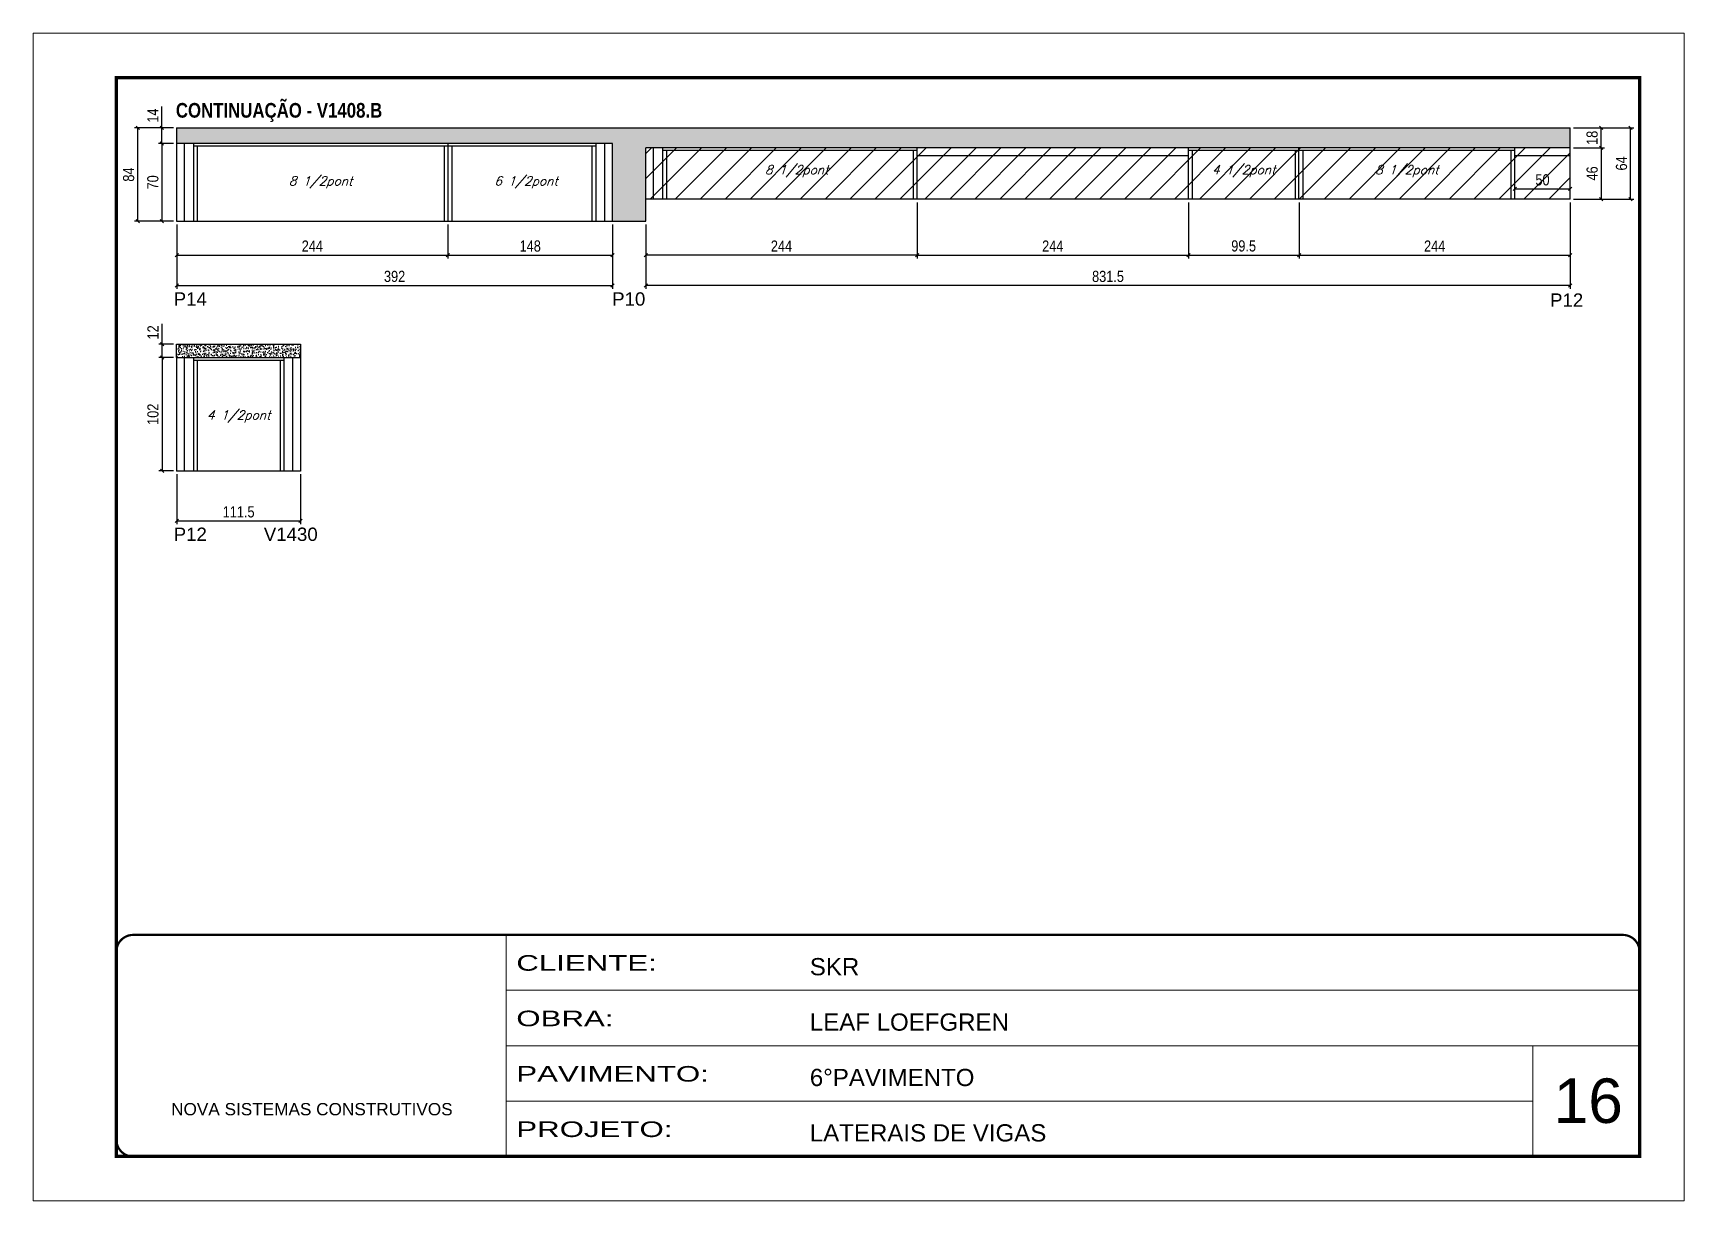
# Model space of a CAD drawing. Extents: x 3309 to 9563, y -2522 to 14608.
# Drawn here: x 8078 to 9563, y 10112 to 11162 of the extents above; entities that cross this region are included whole.
import ezdxf

# ---------------------------------------------------------------- set-up
doc = ezdxf.new("R2010")
doc.units = 0
doc.linetypes.add('CONTINUO', pattern=[0])
doc.linetypes.add('DASHED', pattern=[0.75, 0.5, -0.25])
for name, color, linetype in [('5', 5, 'Continuous'), ('COTA', 241, 'Continuous'), ('NOMENCLATURA', 7, 'Continuous'), ('Painéis', 200, 'Continuous'), ('SARR_2.2x7', 40, 'Continuous'), ('SARR_3.5x7', 81, 'Continuous'), ('texto', 7, 'Continuous')]:
    doc.layers.add(name, color=color, linetype=linetype)
for name, color, linetype, lineweight in [('CARIMBO', 255, 'Continuous', 9), ('Folhas', 255, 'Continuous', 9), ('Hachura', 251, 'Continuous', 9), ('SARRAFO DE PRESSAO', 251, 'DASHED', 9)]:
    doc.layers.add(name, color=color, linetype=linetype, lineweight=lineweight)
doc.styles.add('ARIAL', font='arial.ttf')
doc.styles.add('COTA TECNICA', font='techl___.ttf', dxfattribs={"height": 10})
doc.styles.add('Romans', font='romans.shx')
doc.styles.get("Standard").update_dxf_attribs({"font": 'arial.ttf'})
doc.styles.add('TECNICA', font='techb___.ttf', dxfattribs={"height": 10})
doc.styles.add('Tecnologia', font='')
doc.styles.get('Tecnologia').set_extended_font_data('Forgotten Futurist')
doc.dimstyles.new('PAINEL', dxfattribs={"dimtxt": 10, "dimasz": 3, "dimexe": 3, "dimexo": 3, "dimgap": 3, "dimtad": 1, "dimdec": 1, "dimzin": 12, "dimdsep": 46, "dimtxsty": 'COTA TECNICA', "dimblk1": 'OBLIQUE', "dimblk2": 'OBLIQUE', "dimsah": 1, "dimcen": 0.9, "dimclrd": 4, "dimclre": 4, "dimclrt": 240, "dimadec": 1, "dimazin": 3, "dimtfac": 1, "dimtdec": 1, "dimtmove": 0, "dimatfit": 3, "dimfxl": 1, "dimtolj": 1, "dimtzin": 12, "dimarcsym": 0})

# ---------------------------------------------------------------- blocks, each defined once
blk = doc.blocks.new('9999999999')
at = {"color": 30, "linetype": 'CONTINUO'}
for p, q in [((98564.6, 34230.2), (98564.6, 34429.4)), ((98564.6, 34379.6), (99584, 34379.6)), ((98564.6, 34329.8), (99488, 34329.8)), ((99584, 34329.8), (99488, 34329.8)), ((99488, 34329.8), (99488, 34230.2)), ((98564.6, 34280), (99488, 34280))]:
    blk.add_line(p, q, dxfattribs=at)
at = {"color": 30, "linetype": 'CONTINUO', "const_width": 2}
blk.add_lwpolyline([(99584, 34230.2), (99584, 34414.4, 0.414214), (99569, 34429.4), (98229, 34429.4, 0.414214), (98214, 34414.4), (98214, 34245.2, 0.414214), (98229, 34230.2), (99584, 34230.2)], format="xyb", dxfattribs=at)
at = {"layer": 'Folhas'}
blk.add_lwpolyline([(98139, 34190.2), (99624, 34190.2), (99624, 35240.2), (98139, 35240.2)], close=True, dxfattribs=at)
at = {"layer": 'Folhas', "color": 30, "const_width": 3}
blk.add_lwpolyline([(98214, 34230.2), (99584, 34230.2), (99584, 35200.2), (98214, 35200.2)], close=True, dxfattribs=at)
at = {"color": 7, "linetype": 'Continuous', "ltscale": 5, "style": 'ARIAL'}
for s, height, p in [('SKR', 15.48, (98837.7, 34393.1)), ('LEAF LOEFGREN', 15.483, (98837.7, 34343.3)), ('6°PAVIMENTO', 15.483, (98837.7, 34293.5)), ('NOVA SISTEMAS CONSTRUTIVOS', 11.059, (98263.2, 34267.2)), ('LATERAIS DE VIGAS', 15.483, (98837.7, 34243.7))]:
    blk.add_text(s, height=height, dxfattribs=at).set_placement(p)
at = {"layer": 'Folhas', "color": 7, "style": 'Tecnologia', "width": 1.5}
for s, p in [('CLIENTE:', (98573.7, 34397.2)), ('OBRA:', (98573.7, 34347.3)), ('PAVIMENTO:', (98573.7, 34297.5)), ('PROJETO:', (98573.7, 34247.7))]:
    blk.add_text(s, height=14, dxfattribs=at).set_placement(p)
blk = doc.blocks.new('_Oblique')
at = {"color": 0, "linetype": 'ByBlock', "lineweight": -2}
blk.add_line((-0.5, -0.5), (0.5, 0.5), dxfattribs=at)
blk = doc.blocks.new('*D1941')
at = {"layer": 'COTA', "color": 4, "lineweight": -2, "transparency": 16777216}
for p, q in [((8207.1, 10989.9), (8207.1, 10932.1)), ((8599.1, 10989.9), (8599.1, 10932.1)), ((8207.1, 10935.1), (8599.1, 10935.1))]:
    blk.add_line(p, q, dxfattribs=at)
at = {"layer": 'Defpoints', "color": 0, "transparency": 16777216}
for p in [(8207.1, 10992.9), (8599.1, 10992.9), (8599.1, 10935.1)]:
    blk.add_point(p, dxfattribs=at)
at = {"layer": 'COTA', "color": 4, "lineweight": -2, "transparency": 16777216, "xscale": 3, "yscale": 3, "zscale": 3, "rotation": 180}
blk.add_blockref('_Oblique', (8207.1, 10935.1), dxfattribs=at)
at = {"layer": 'COTA', "color": 4, "lineweight": -2, "transparency": 16777216, "xscale": 3, "yscale": 3, "zscale": 3}
blk.add_blockref('_Oblique', (8599.1, 10935.1), dxfattribs=at)
at = {"layer": 'COTA', "color": 240, "transparency": 16777216, "insert": (8403.1, 10943.3), "char_height": 10, "attachment_point": 5, "style": 'COTA TECNICA'}
blk.add_mtext('\\A1;392', dxfattribs=at)
blk = doc.blocks.new('*D1942')
at = {"layer": 'COTA', "color": 4, "lineweight": -2, "transparency": 16777216}
for p, q in [((8207.1, 10989.9), (8207.1, 10959.5)), ((8451.1, 10989.9), (8451.1, 10959.5)), ((8207.1, 10962.5), (8451.1, 10962.5))]:
    blk.add_line(p, q, dxfattribs=at)
at = {"layer": 'Defpoints', "color": 0, "transparency": 16777216}
for p in [(8207.1, 10992.9), (8451.1, 10992.9), (8451.1, 10962.5)]:
    blk.add_point(p, dxfattribs=at)
at = {"layer": 'COTA', "color": 4, "lineweight": -2, "transparency": 16777216, "xscale": 3, "yscale": 3, "zscale": 3, "rotation": 180}
blk.add_blockref('_Oblique', (8207.1, 10962.5), dxfattribs=at)
at = {"layer": 'COTA', "color": 4, "lineweight": -2, "transparency": 16777216, "xscale": 3, "yscale": 3, "zscale": 3}
blk.add_blockref('_Oblique', (8451.1, 10962.5), dxfattribs=at)
at = {"layer": 'COTA', "color": 240, "transparency": 16777216, "insert": (8329.1, 10970.6), "char_height": 10, "attachment_point": 5, "style": 'COTA TECNICA'}
blk.add_mtext('\\A1;244', dxfattribs=at)
blk = doc.blocks.new('*D1943')
at = {"layer": 'COTA', "color": 4, "lineweight": -2, "transparency": 16777216}
for p, q in [((8451.1, 10989.9), (8451.1, 10959.5)), ((8599.1, 10989.9), (8599.1, 10959.5)), ((8451.1, 10962.5), (8599.1, 10962.5))]:
    blk.add_line(p, q, dxfattribs=at)
at = {"layer": 'Defpoints', "color": 0, "transparency": 16777216}
for p in [(8451.1, 10992.9), (8599.1, 10992.9), (8599.1, 10962.5)]:
    blk.add_point(p, dxfattribs=at)
at = {"layer": 'COTA', "color": 4, "lineweight": -2, "transparency": 16777216, "xscale": 3, "yscale": 3, "zscale": 3, "rotation": 180}
blk.add_blockref('_Oblique', (8451.1, 10962.5), dxfattribs=at)
at = {"layer": 'COTA', "color": 4, "lineweight": -2, "transparency": 16777216, "xscale": 3, "yscale": 3, "zscale": 3}
blk.add_blockref('_Oblique', (8599.1, 10962.5), dxfattribs=at)
at = {"layer": 'COTA', "color": 240, "transparency": 16777216, "insert": (8525.1, 10970.6), "char_height": 10, "attachment_point": 5, "style": 'COTA TECNICA'}
blk.add_mtext('\\A1;148', dxfattribs=at)
blk = doc.blocks.new('*D1944')
at = {"layer": 'COTA', "color": 4, "lineweight": -2, "transparency": 16777216}
for p, q in [((8193.8, 11076.9), (8193.8, 11096)), ((8204.1, 11076.9), (8190.8, 11076.9)), ((8193.8, 11062.9), (8193.8, 11076.9)), ((8204.1, 11062.9), (8190.8, 11062.9))]:
    blk.add_line(p, q, dxfattribs=at)
at = {"layer": 'Defpoints', "color": 0, "transparency": 16777216}
for p in [(8193.8, 11076.9), (8207.1, 11076.9), (8207.1, 11062.9)]:
    blk.add_point(p, dxfattribs=at)
at = {"layer": 'COTA', "color": 4, "lineweight": -2, "transparency": 16777216, "xscale": 3, "yscale": 3, "zscale": 3}
for p, rotation in [((8193.8, 11076.9), 90), ((8193.8, 11062.9), 270)]:
    blk.add_blockref('_Oblique', p, dxfattribs=dict(at, rotation=rotation))
at = {"layer": 'COTA', "color": 240, "transparency": 16777216, "insert": (8185.7, 11087.9), "char_height": 10, "attachment_point": 5, "rotation": 90, "style": 'COTA TECNICA'}
blk.add_mtext('\\A1;14', dxfattribs=at)
blk = doc.blocks.new('*D1945')
at = {"layer": 'COTA', "color": 4, "lineweight": -2, "transparency": 16777216}
for p, q in [((8204.1, 11062.9), (8190.8, 11062.9)), ((8193.8, 11062.9), (8193.8, 10992.9)), ((8204.1, 10992.9), (8190.8, 10992.9))]:
    blk.add_line(p, q, dxfattribs=at)
at = {"layer": 'Defpoints', "color": 0, "transparency": 16777216}
for p in [(8207.1, 11062.9), (8193.8, 10992.9), (8207.1, 10992.9)]:
    blk.add_point(p, dxfattribs=at)
at = {"layer": 'COTA', "color": 4, "lineweight": -2, "transparency": 16777216, "xscale": 3, "yscale": 3, "zscale": 3}
for p, rotation in [((8193.8, 11062.9), 90), ((8193.8, 10992.9), 270)]:
    blk.add_blockref('_Oblique', p, dxfattribs=dict(at, rotation=rotation))
at = {"layer": 'COTA', "color": 240, "transparency": 16777216, "insert": (8185.7, 11027.9), "char_height": 10, "attachment_point": 5, "rotation": 90, "style": 'COTA TECNICA'}
blk.add_mtext('\\A1;70', dxfattribs=at)
blk = doc.blocks.new('*D1946')
at = {"layer": 'COTA', "color": 4, "lineweight": -2, "transparency": 16777216}
for p, q in [((8204.1, 11076.9), (8169, 11076.9)), ((8172, 10992.9), (8172, 11076.9)), ((8204.1, 10992.9), (8169, 10992.9))]:
    blk.add_line(p, q, dxfattribs=at)
at = {"layer": 'Defpoints', "color": 0, "transparency": 16777216}
for p in [(8172, 11076.9), (8207.1, 11076.9), (8207.1, 10992.9)]:
    blk.add_point(p, dxfattribs=at)
at = {"layer": 'COTA', "color": 4, "lineweight": -2, "transparency": 16777216, "xscale": 3, "yscale": 3, "zscale": 3}
for p, rotation in [((8172, 11076.9), 90), ((8172, 10992.9), 270)]:
    blk.add_blockref('_Oblique', p, dxfattribs=dict(at, rotation=rotation))
at = {"layer": 'COTA', "color": 240, "transparency": 16777216, "insert": (8163.9, 11034.9), "char_height": 10, "attachment_point": 5, "rotation": 90, "style": 'COTA TECNICA'}
blk.add_mtext('\\A1;84', dxfattribs=at)
blk = doc.blocks.new('*D1947')
at = {"layer": 'COTA', "color": 4, "linetype": 'ByBlock', "lineweight": -2, "transparency": 16777216}
for p, q in [((8873.1, 11009.9), (8873.1, 10959.5)), ((8629.1, 10989.9), (8629.1, 10959.5)), ((8873.1, 10962.5), (8629.1, 10962.5))]:
    blk.add_line(p, q, dxfattribs=at)
at = {"layer": 'Defpoints', "color": 0, "linetype": 'ByBlock', "transparency": 16777216}
for p in [(8873.1, 11012.9), (8629.1, 10992.9), (8629.1, 10962.5)]:
    blk.add_point(p, dxfattribs=at)
at = {"layer": 'COTA', "color": 4, "linetype": 'ByBlock', "lineweight": -2, "transparency": 16777216, "xscale": 3, "yscale": 3, "zscale": 3, "rotation": 180}
blk.add_blockref('_Oblique', (8629.1, 10962.5), dxfattribs=at)
at = {"layer": 'COTA', "color": 4, "linetype": 'ByBlock', "lineweight": -2, "transparency": 16777216, "xscale": 3, "yscale": 3, "zscale": 3}
blk.add_blockref('_Oblique', (8873.1, 10962.5), dxfattribs=at)
at = {"layer": 'COTA', "color": 240, "linetype": 'ByBlock', "transparency": 16777216, "insert": (8751.1, 10970.6), "char_height": 10, "attachment_point": 5, "style": 'COTA TECNICA'}
blk.add_mtext('\\A1;244', dxfattribs=at)
blk = doc.blocks.new('*D1948')
at = {"layer": 'COTA', "color": 4, "lineweight": -2, "transparency": 16777216}
for p, q in [((8873.1, 11009.9), (8873.1, 10959.5)), ((9117.1, 11009.9), (9117.1, 10959.5)), ((8873.1, 10962.5), (9117.1, 10962.5))]:
    blk.add_line(p, q, dxfattribs=at)
at = {"layer": 'Defpoints', "color": 0, "transparency": 16777216}
for p in [(8873.1, 11012.9, 0), (9117.1, 11012.9, 0), (9117.1, 10962.5)]:
    blk.add_point(p, dxfattribs=at)
at = {"layer": 'COTA', "color": 4, "lineweight": -2, "transparency": 16777216, "xscale": 3, "yscale": 3, "zscale": 3, "rotation": 180}
blk.add_blockref('_Oblique', (8873.1, 10962.5), dxfattribs=at)
at = {"layer": 'COTA', "color": 4, "lineweight": -2, "transparency": 16777216, "xscale": 3, "yscale": 3, "zscale": 3}
blk.add_blockref('_Oblique', (9117.1, 10962.5), dxfattribs=at)
at = {"layer": 'COTA', "color": 240, "transparency": 16777216, "insert": (8995.1, 10970.6), "char_height": 10, "attachment_point": 5, "style": 'COTA TECNICA'}
blk.add_mtext('\\A1;244', dxfattribs=at)
blk = doc.blocks.new('*D1949')
at = {"layer": 'COTA', "color": 4, "lineweight": -2, "transparency": 16777216}
for p, q in [((9216.6, 11009.9), (9216.6, 10959.5)), ((9460.6, 11009.9), (9460.6, 10959.5)), ((9216.6, 10962.5), (9460.6, 10962.5))]:
    blk.add_line(p, q, dxfattribs=at)
at = {"layer": 'Defpoints', "color": 0, "transparency": 16777216}
for p in [(9216.6, 11012.9, 0), (9460.6, 11012.9, 0), (9460.6, 10962.5)]:
    blk.add_point(p, dxfattribs=at)
at = {"layer": 'COTA', "color": 4, "lineweight": -2, "transparency": 16777216, "xscale": 3, "yscale": 3, "zscale": 3, "rotation": 180}
blk.add_blockref('_Oblique', (9216.6, 10962.5), dxfattribs=at)
at = {"layer": 'COTA', "color": 4, "lineweight": -2, "transparency": 16777216, "xscale": 3, "yscale": 3, "zscale": 3}
blk.add_blockref('_Oblique', (9460.6, 10962.5), dxfattribs=at)
at = {"layer": 'COTA', "color": 240, "transparency": 16777216, "insert": (9338.6, 10970.6), "char_height": 10, "attachment_point": 5, "style": 'COTA TECNICA'}
blk.add_mtext('\\A1;244', dxfattribs=at)
blk = doc.blocks.new('*D1950')
at = {"layer": 'COTA', "color": 4, "lineweight": -2, "transparency": 16777216}
for p, q in [((9460.6, 11009.9), (9460.6, 10932.1)), ((8629.1, 10989.9), (8629.1, 10932.1)), ((9460.6, 10935.1), (8629.1, 10935.1))]:
    blk.add_line(p, q, dxfattribs=at)
at = {"layer": 'Defpoints', "color": 0, "transparency": 16777216}
for p in [(9460.6, 11012.9, 0), (8629.1, 10992.9, 0), (8629.1, 10935.1)]:
    blk.add_point(p, dxfattribs=at)
at = {"layer": 'COTA', "color": 4, "lineweight": -2, "transparency": 16777216, "xscale": 3, "yscale": 3, "zscale": 3, "rotation": 180}
blk.add_blockref('_Oblique', (8629.1, 10935.1), dxfattribs=at)
at = {"layer": 'COTA', "color": 4, "lineweight": -2, "transparency": 16777216, "xscale": 3, "yscale": 3, "zscale": 3}
blk.add_blockref('_Oblique', (9460.6, 10935.1), dxfattribs=at)
at = {"layer": 'COTA', "color": 240, "transparency": 16777216, "insert": (9044.8, 10943.3), "char_height": 10, "attachment_point": 5, "style": 'COTA TECNICA'}
blk.add_mtext('\\A1;831.5', dxfattribs=at)
blk = doc.blocks.new('*D1951')
at = {"layer": 'COTA', "color": 4, "lineweight": -2, "transparency": 16777216}
for p, q in [((9117.1, 11009.9), (9117.1, 10959.5)), ((9216.6, 11009.9), (9216.6, 10959.5)), ((9117.1, 10962.5), (9216.6, 10962.5))]:
    blk.add_line(p, q, dxfattribs=at)
at = {"layer": 'Defpoints', "color": 0, "transparency": 16777216}
for p in [(9117.1, 11012.9), (9216.6, 11012.9), (9216.6, 10962.5)]:
    blk.add_point(p, dxfattribs=at)
at = {"layer": 'COTA', "color": 4, "lineweight": -2, "transparency": 16777216, "xscale": 3, "yscale": 3, "zscale": 3, "rotation": 180}
blk.add_blockref('_Oblique', (9117.1, 10962.5), dxfattribs=at)
at = {"layer": 'COTA', "color": 4, "lineweight": -2, "transparency": 16777216, "xscale": 3, "yscale": 3, "zscale": 3}
blk.add_blockref('_Oblique', (9216.6, 10962.5), dxfattribs=at)
at = {"layer": 'COTA', "color": 240, "transparency": 16777216, "insert": (9166.8, 10970.7), "char_height": 10, "attachment_point": 5, "style": 'COTA TECNICA'}
blk.add_mtext('\\A1;99.5', dxfattribs=at)
blk = doc.blocks.new('*D1952')
at = {"layer": 'COTA', "color": 4, "lineweight": -2, "transparency": 16777216}
for p, q in [((9410.6, 11015.9), (9410.6, 11025)), ((9410.6, 11022), (9460.6, 11022)), ((9460.6, 11015.9), (9460.6, 11025))]:
    blk.add_line(p, q, dxfattribs=at)
at = {"layer": 'Defpoints', "color": 0, "transparency": 16777216}
for p in [(9460.6, 11022), (9410.6, 11012.9), (9460.6, 11012.9)]:
    blk.add_point(p, dxfattribs=at)
at = {"layer": 'COTA', "color": 4, "lineweight": -2, "transparency": 16777216, "xscale": 3, "yscale": 3, "zscale": 3, "rotation": 180}
blk.add_blockref('_Oblique', (9410.6, 11022), dxfattribs=at)
at = {"layer": 'COTA', "color": 4, "lineweight": -2, "transparency": 16777216, "xscale": 3, "yscale": 3, "zscale": 3}
blk.add_blockref('_Oblique', (9460.6, 11022), dxfattribs=at)
at = {"layer": 'COTA', "color": 240, "transparency": 16777216, "insert": (9435.6, 11030.1), "char_height": 10, "attachment_point": 5, "style": 'COTA TECNICA'}
blk.add_mtext('\\A1;50', dxfattribs=at)
blk = doc.blocks.new('*D1953')
at = {"layer": 'COTA', "color": 4, "lineweight": -2, "transparency": 16777216}
for p, q in [((9463.6, 11058.9), (9491.4, 11058.9)), ((9488.4, 11058.9), (9488.4, 11012.9)), ((9463.6, 11012.9), (9491.4, 11012.9))]:
    blk.add_line(p, q, dxfattribs=at)
at = {"layer": 'Defpoints', "color": 0, "transparency": 16777216}
for p in [(9460.6, 11058.9), (9460.6, 11012.9), (9488.4, 11012.9)]:
    blk.add_point(p, dxfattribs=at)
at = {"layer": 'COTA', "color": 4, "lineweight": -2, "transparency": 16777216, "xscale": 3, "yscale": 3, "zscale": 3}
for p, rotation in [((9488.4, 11058.9), 90), ((9488.4, 11012.9), 270)]:
    blk.add_blockref('_Oblique', p, dxfattribs=dict(at, rotation=rotation))
at = {"layer": 'COTA', "color": 240, "transparency": 16777216, "insert": (9480.3, 11035.9), "char_height": 10, "attachment_point": 5, "rotation": 90, "style": 'COTA TECNICA'}
blk.add_mtext('\\A1;46', dxfattribs=at)
blk = doc.blocks.new('*D1954')
at = {"layer": 'COTA', "color": 4, "lineweight": -2, "transparency": 16777216}
for p, q in [((9463.6, 11076.9), (9491.4, 11076.9)), ((9488.4, 11058.9), (9488.4, 11076.9)), ((9463.6, 11058.9), (9491.4, 11058.9))]:
    blk.add_line(p, q, dxfattribs=at)
at = {"layer": 'Defpoints', "color": 0, "transparency": 16777216}
for p in [(9460.6, 11076.9), (9488.4, 11076.9), (9460.6, 11058.9)]:
    blk.add_point(p, dxfattribs=at)
at = {"layer": 'COTA', "color": 4, "lineweight": -2, "transparency": 16777216, "xscale": 3, "yscale": 3, "zscale": 3}
for p, rotation in [((9488.4, 11076.9), 90), ((9488.4, 11058.9), 270)]:
    blk.add_blockref('_Oblique', p, dxfattribs=dict(at, rotation=rotation))
at = {"layer": 'COTA', "color": 240, "transparency": 16777216, "insert": (9480.3, 11067.9), "char_height": 10, "attachment_point": 5, "rotation": 90, "style": 'COTA TECNICA'}
blk.add_mtext('\\A1;18', dxfattribs=at)
blk = doc.blocks.new('*D1955')
at = {"layer": 'COTA', "color": 4, "lineweight": -2, "transparency": 16777216}
for p, q in [((9463.6, 11076.9), (9517.8, 11076.9)), ((9514.8, 11012.9), (9514.8, 11076.9)), ((9463.6, 11012.9), (9517.8, 11012.9))]:
    blk.add_line(p, q, dxfattribs=at)
at = {"layer": 'Defpoints', "color": 0, "transparency": 16777216}
for p in [(9460.6, 11076.9), (9514.8, 11076.9), (9460.6, 11012.9)]:
    blk.add_point(p, dxfattribs=at)
at = {"layer": 'COTA', "color": 4, "lineweight": -2, "transparency": 16777216, "xscale": 3, "yscale": 3, "zscale": 3}
for p, rotation in [((9514.8, 11076.9), 90), ((9514.8, 11012.9), 270)]:
    blk.add_blockref('_Oblique', p, dxfattribs=dict(at, rotation=rotation))
at = {"layer": 'COTA', "color": 240, "transparency": 16777216, "insert": (9506.7, 11044.9), "char_height": 10, "attachment_point": 5, "rotation": 90, "style": 'COTA TECNICA'}
blk.add_mtext('\\A1;64', dxfattribs=at)
blk = doc.blocks.new('*D1957')
at = {"layer": 'COTA', "color": 4, "lineweight": -2, "transparency": 16777216}
for p, q in [((8207.1, 10765.4), (8207.1, 10720.5)), ((8318.6, 10765.4), (8318.6, 10720.5)), ((8207.1, 10723.5), (8318.6, 10723.5))]:
    blk.add_line(p, q, dxfattribs=at)
at = {"layer": 'Defpoints', "color": 0, "transparency": 16777216}
for p in [(8207.1, 10768.4), (8318.6, 10768.4), (8318.6, 10723.5)]:
    blk.add_point(p, dxfattribs=at)
at = {"layer": 'COTA', "color": 4, "lineweight": -2, "transparency": 16777216, "xscale": 3, "yscale": 3, "zscale": 3, "rotation": 180}
blk.add_blockref('_Oblique', (8207.1, 10723.5), dxfattribs=at)
at = {"layer": 'COTA', "color": 4, "lineweight": -2, "transparency": 16777216, "xscale": 3, "yscale": 3, "zscale": 3}
blk.add_blockref('_Oblique', (8318.6, 10723.5), dxfattribs=at)
at = {"layer": 'COTA', "color": 240, "transparency": 16777216, "insert": (8262.8, 10731.6), "char_height": 10, "attachment_point": 5, "style": 'COTA TECNICA'}
blk.add_mtext('\\A1;111.5', dxfattribs=at)
blk = doc.blocks.new('*D1958')
at = {"layer": 'COTA', "color": 4, "lineweight": -2, "transparency": 16777216}
for p, q in [((8204.1, 10870.4), (8190.9, 10870.4)), ((8193.9, 10870.4), (8193.9, 10768.4)), ((8204.1, 10768.4), (8190.9, 10768.4))]:
    blk.add_line(p, q, dxfattribs=at)
at = {"layer": 'Defpoints', "color": 0, "transparency": 16777216}
for p in [(8207.1, 10870.4), (8193.9, 10768.4), (8207.1, 10768.4)]:
    blk.add_point(p, dxfattribs=at)
at = {"layer": 'COTA', "color": 4, "lineweight": -2, "transparency": 16777216, "xscale": 3, "yscale": 3, "zscale": 3}
for p, rotation in [((8193.9, 10870.4), 90), ((8193.9, 10768.4), 270)]:
    blk.add_blockref('_Oblique', p, dxfattribs=dict(at, rotation=rotation))
at = {"layer": 'COTA', "color": 240, "transparency": 16777216, "insert": (8185.8, 10819.4), "char_height": 10, "attachment_point": 5, "rotation": 90, "style": 'COTA TECNICA'}
blk.add_mtext('\\A1;102', dxfattribs=at)
blk = doc.blocks.new('*D1956')
at = {"layer": 'COTA', "color": 4, "lineweight": -2, "transparency": 16777216}
for p, q in [((8193.9, 10882.4), (8193.9, 10900.7)), ((8204.1, 10882.4), (8190.9, 10882.4)), ((8204.1, 10870.4), (8190.9, 10870.4)), ((8193.9, 10870.4), (8193.9, 10882.4))]:
    blk.add_line(p, q, dxfattribs=at)
at = {"layer": 'Defpoints', "color": 0, "transparency": 16777216}
for p in [(8193.9, 10882.4), (8207.1, 10882.4), (8207.1, 10870.4)]:
    blk.add_point(p, dxfattribs=at)
at = {"layer": 'COTA', "color": 4, "lineweight": -2, "transparency": 16777216, "xscale": 3, "yscale": 3, "zscale": 3}
for p, rotation in [((8193.9, 10882.4), 90), ((8193.9, 10870.4), 270)]:
    blk.add_blockref('_Oblique', p, dxfattribs=dict(at, rotation=rotation))
at = {"layer": 'COTA', "color": 240, "transparency": 16777216, "insert": (8185.8, 10893), "char_height": 10, "attachment_point": 5, "rotation": 90, "style": 'COTA TECNICA'}
blk.add_mtext('\\A1;12', dxfattribs=at)

msp = doc.modelspace()

# ---------------------------------------------------------------- hatches: boundary and pattern name
at = {"layer": 'COTA'}
h = msp.add_hatch(dxfattribs=at)
h.set_pattern_fill('AR-CONC', color=256, scale=0.03)
h.paths.add_polyline_path([(8599.07, 10992.87), (8629.07, 10992.87), (8629.07, 11012.87), (8629.07, 11058.87), (9460.57, 11058.87), (9460.57, 11076.87), (8207.07, 11076.87), (8207.07, 11062.87), (8599.07, 11062.87)])
h = msp.add_hatch(dxfattribs=at)
h.set_pattern_fill('AR-CONC', color=256, scale=0.03)
h.set_pattern_definition([(50, (0, 27.7464), (5.46554, -0.4781726), [0.5715, -6.2865]), (355, (0, 27.7464), (-1.0573026, 5.7317054), [0.4572, -5.0292175]), (100.451445, (0.4555, 27.7066), (4.4082374, 5.2535326), [0.4857003, -5.3427073]), (46.1842, (0, 29.2704), (8.1323712, -1.26127), [0.85725, -9.42975]), (96.63556, (0.678, 29.165), (7.122124, 7.4227837), [0.7285507, -8.014068]), (351.18415, (0, 29.2704), (7.122124, 7.4227837), [0.685799, -7.543792]), (21, (0.762, 28.8894), (4.5484317, -3.067956), [0.5715, -6.2865]), (326, (0.762, 28.8894), (1.8540609, 5.525639), [0.4572, -5.0292]), (71.451445, (1.141, 28.634), (6.4024926, 2.457683), [0.4857003, -5.3426981]), (37.5, (0, 27.7464), (0.0926581, 2.53665117), [0, -4.96824, 0, -5.1054, 0, -5.04825]), (7.5, (0, 27.7464), (2.0045899, 3.00541724), [0, -2.91084, 0, -4.85394, 0, -1.92405]), (327.5, (-1.6993, 27.7464), (4.06771786, -0.17186232), [0, -1.905, 0, -5.9436, 0, -7.8867]), (317.5, (-2.4613, 27.7464), (4.4438754, 0.7627947), [0, -2.4765, 0, -3.94716, 0, -5.6007])])
h.paths.add_polyline_path([(8207.07, 10882.38), (8207.07, 10870.38), (8318.57, 10870.38), (8318.57, 10882.38)])
at = {"layer": 'Hachura'}
h = msp.add_hatch(dxfattribs=at)
h.set_pattern_fill('ANSI31', color=256, scale=5)
h.paths.add_polyline_path([(8629.07, 11058.87), (8629.07, 11012.87), (8873.07, 11012.87), (8873.07, 11058.87)])
h.paths.add_polyline_path([(8873.07, 11058.87), (8873.07, 11012.87), (9117.07, 11012.87), (9117.07, 11058.87)])
h.paths.add_polyline_path([(9117.07, 11058.87), (9117.07, 11012.87), (9216.57, 11012.87), (9216.57, 11058.87)])
h.paths.add_polyline_path([(9216.57, 11058.87), (9216.57, 11012.87), (9460.57, 11012.87), (9460.57, 11058.87)])

# ---------------------------------------------------------------- linework, layer by layer
at = {"layer": 'COTA'}
for p, q in [((8207.07, 11076.87), (8207.07, 11062.87)), ((8207.07, 11076.87), (9460.57, 11076.87)), ((9460.57, 11058.87), (9460.57, 11076.87)), ((8629.07, 10992.87), (8629.07, 11012.87)), ((8599.07, 10992.87), (8629.07, 10992.87)), ((8207.07, 10870.38), (8207.07, 10882.38)), ((8207.07, 10882.38), (8318.57, 10882.38)), ((8318.57, 10882.38), (8318.57, 10870.38))]:
    msp.add_line(p, q, dxfattribs=at)
at = {"layer": 'Painéis', "linetype": 'ByBlock'}
for p, q in [((8599.07, 11062.87), (8207.07, 11062.87)), ((8207.07, 11062.87), (8207.07, 10992.87)), ((8451.07, 11062.87), (8451.07, 10992.87)), ((8599.07, 10992.87), (8599.07, 11062.87)), ((9460.57, 11058.87), (8629.07, 11058.87)), ((8629.07, 11012.87), (8629.07, 11058.87)), ((8873.07, 11012.87), (8873.07, 11058.87)), ((9117.07, 11012.87), (9117.07, 11058.87)), ((9216.57, 11012.87), (9216.57, 11058.87)), ((9460.57, 11012.87), (9460.57, 11058.87)), ((9460.57, 11012.87), (8629.07, 11012.87)), ((8207.07, 10992.87), (8599.07, 10992.87)), ((8207.07, 10870.38), (8207.07, 10768.38)), ((8207.07, 10870.38), (8318.57, 10870.38)), ((8318.57, 10870.38), (8318.57, 10768.38)), ((8318.57, 10768.38), (8207.07, 10768.38))]:
    msp.add_line(p, q, dxfattribs=at)
at = {"layer": 'SARR_2.2x7', "linetype": 'Continuous'}
for p, q in [((8214.07, 10992.87), (8214.07, 11062.87)), ((8222.07, 11060.67), (8451.07, 11060.67)), ((8451.07, 11060.67), (8584.07, 11060.67)), ((8592.07, 10992.87), (8592.07, 11062.87)), ((8636.07, 11012.87), (8636.07, 11058.87)), ((8873.07, 11056.67), (8644.07, 11056.67)), ((9117.07, 11051.87), (8873.07, 11051.87)), ((9216.57, 11056.67), (9117.07, 11056.67)), ((9410.57, 11056.67), (9216.57, 11056.67)), ((9460.57, 11051.87), (9410.57, 11051.87)), ((8214.07, 10768.38), (8214.07, 10870.38)), ((8311.57, 10768.38), (8311.57, 10870.38)), ((8222.07, 10868.18), (8303.57, 10868.18))]:
    msp.add_line(p, q, dxfattribs=at)
at = {"layer": 'SARR_3.5x7'}
for p, q in [((8222.07, 11062.87), (8222.07, 10992.87)), ((8225.57, 11060.67), (8225.57, 10992.87)), ((8447.57, 11060.67), (8447.57, 10992.87)), ((8454.57, 11060.67), (8454.57, 10992.87)), ((8580.57, 11060.67), (8580.57, 10992.87)), ((8584.07, 11062.87), (8584.07, 10992.87)), ((8644.07, 11058.87), (8644.07, 11012.87)), ((8647.57, 11056.67), (8647.57, 11012.87)), ((8869.57, 11056.67), (8869.57, 11012.87)), ((9120.57, 11056.67), (9120.57, 11012.87)), ((9213.07, 11056.67), (9213.07, 11012.87)), ((9220.07, 11056.67), (9220.07, 11012.87)), ((9407.07, 11056.67), (9407.07, 11012.87)), ((9410.57, 11058.87), (9410.57, 11012.87)), ((8222.07, 10870.38), (8222.07, 10768.38)), ((8303.57, 10870.38), (8303.57, 10768.38)), ((8225.57, 10868.18), (8225.57, 10768.38)), ((8300.07, 10868.18), (8300.07, 10768.38))]:
    msp.add_line(p, q, dxfattribs=at)

# ---------------------------------------------------------------- block references
at = {"layer": 'SARRAFO DE PRESSAO', "color": 6, "linetype": 'ByBlock'}
msp.add_blockref('9999999999', (-90061.11, -24078.07), dxfattribs=at)

# ---------------------------------------------------------------- texts
at = {"layer": '5', "linetype": 'Continuous'}
for s, p in [('P14', (8204.39, 10917.04)), ('P10', (8598.79, 10917.04)), ('P12', (9442.39, 10916.03)), ('P12', (8204.39, 10705.51)), ('V1430', (8285.48, 10705.51))]:
    msp.add_text(s, height=12, rotation=0.00004, dxfattribs=at).set_placement(p)
at = {"layer": 'CARIMBO', "style": 'ARIAL'}
msp.add_text('16', height=40, dxfattribs=at).set_placement((9445.73, 10182.28))
at = {"layer": 'NOMENCLATURA', "style": 'TECNICA'}
msp.add_text('CONTINUAÇÃO - V1408.B', height=13.2, dxfattribs=at).set_placement((8206.35, 11086.05))
at = {"layer": 'texto', "color": 2, "char_height": 8, "attachment_point": 5, "style": 'Romans'}
for s, insert in [('{\\Q19;\\C256;8 1/2pont}', (8336.57, 11027.87)), ('{\\Q19;\\C256;6 1/2pont}', (8521.32, 11027.87)), ('{\\Q19;\\C256;8 1/2pont}', (8764.82, 11037.87)), ('{\\Q19;\\C256;4 1/2pont}', (9166.82, 11037.87)), ('{\\Q19;\\C256;8 1/2pont}', (9313.57, 11037.87)), ('{\\Q19;\\C256;4 1/2pont}', (8262.82, 10817.38))]:
    msp.add_mtext(s, dxfattribs=dict(at, insert=insert))

# ---------------------------------------------------------------- dimensions: what is measured, and where the dimension line sits
at = {"layer": 'COTA'}
for base, p1, p2, angle, picture, middle in [((8193.77, 11076.87), (8207.07, 11062.87), (8207.07, 11076.87), 90, '*D1944', (8185.7, 11087.92)), ((8171.99, 11076.87), (8207.07, 10992.87), (8207.07, 11076.87), 90, '*D1946', (8163.9, 11034.87)), ((9488.39, 11076.87), (9460.57, 11058.87), (9460.57, 11076.87), 90, '*D1954', (9480.3, 11067.87)), ((9514.79, 11076.87), (9460.57, 11012.87), (9460.57, 11076.87), 90, '*D1955', (9506.69, 11044.87)), ((8193.77, 10992.87), (8207.07, 11062.87), (8207.07, 10992.87), 90, '*D1945', (8185.67, 11027.87)), ((9488.39, 11012.87), (9460.57, 11058.87), (9460.57, 11012.87), 90, '*D1953', (9480.29, 11035.87)), ((8599.07, 10935.05), (8207.07, 10992.87), (8599.07, 10992.87), 180, '*D1941', (8403.07, 10943.3)), ((8193.91, 10882.38), (8207.07, 10870.38), (8207.07, 10882.38), 90, '*D1956', (8185.85, 10893.03)), ((8193.91, 10768.38), (8207.07, 10870.38), (8207.07, 10768.38), 90, '*D1958', (8185.8, 10819.38))]:
    dim = msp.add_linear_dim(base=base, p1=p1, p2=p2, angle=angle, dimstyle='PAINEL', dxfattribs=at)
    dim.commit()
    dim.dimension.update_dxf_attribs({"geometry": picture, "text_midpoint": middle})
for base, p1, p2, picture, middle in [((9460.57, 11021.99), (9410.57, 11012.87), (9460.57, 11012.87), '*D1952', (9435.57, 11030.1)), ((8629.07, 10935.05, 0), (9460.57, 11012.87), (8629.07, 10992.87), '*D1950', (9044.82, 10943.29, 0)), ((9117.07, 10962.53, 0), (8873.07, 11012.87), (9117.07, 11012.87), '*D1948', (8995.07, 10970.6, 0)), ((9216.57, 10962.53), (9117.07, 11012.87), (9216.57, 11012.87), '*D1951', (9166.82, 10970.67)), ((9460.57, 10962.53, 0), (9216.57, 11012.87), (9460.57, 11012.87), '*D1949', (9338.57, 10970.6, 0)), ((8451.07, 10962.53), (8207.07, 10992.87), (8451.07, 10992.87), '*D1942', (8329.07, 10970.6)), ((8318.57, 10723.52), (8207.07, 10768.38), (8318.57, 10768.38), '*D1957', (8262.82, 10731.63))]:
    dim = msp.add_linear_dim(base=base, p1=p1, p2=p2, dimstyle='PAINEL', dxfattribs=at)
    dim.commit()
    dim.dimension.update_dxf_attribs({"geometry": picture, "text_midpoint": middle})
at = {"layer": 'COTA', "linetype": 'ByBlock'}
dim = msp.add_linear_dim(base=(8629.07, 10962.53), p1=(8873.07, 11012.87), p2=(8629.07, 10992.87), angle=180, dimstyle='PAINEL', override={"dimtmove": 1}, dxfattribs=at)
dim.commit()
dim.dimension.update_dxf_attribs({"geometry": '*D1947', "text_midpoint": (8751.07, 10970.6)})
at = {"layer": 'COTA'}
dim = msp.add_linear_dim(base=(8599.07, 10962.53), p1=(8451.07, 10992.87), p2=(8599.07, 10992.87), dimstyle='PAINEL', override={"dimtmove": 1}, dxfattribs=at)
dim.commit()
dim.dimension.update_dxf_attribs({"geometry": '*D1943', "text_midpoint": (8525.07, 10970.62)})

doc.saveas('drawing.dxf')
